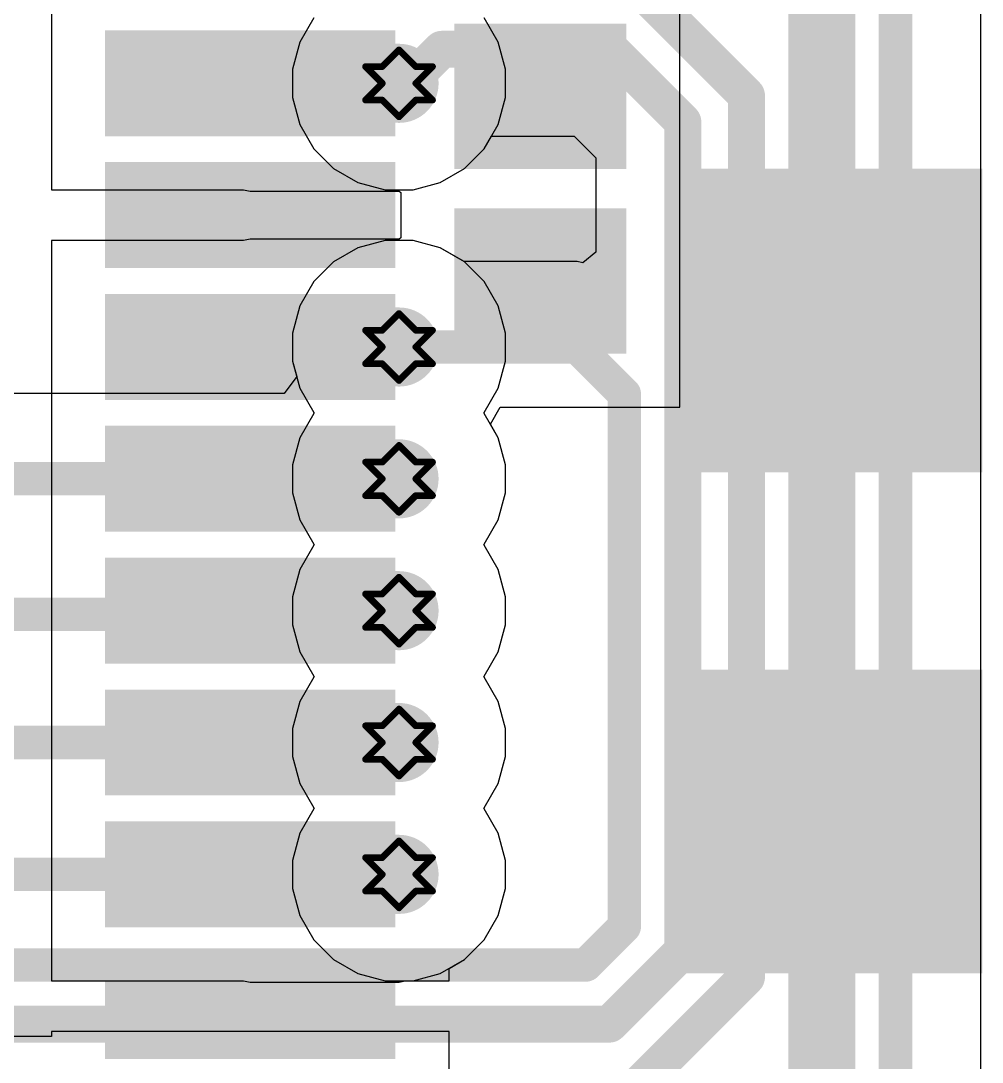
# Model space of a CAD drawing. Header units: inches. Extents: x -3 to 5437, y -3 to 5435.
# Drawn here: x 47.63 to 54.92, y 88.32 to 96.21 of the extents above; entities that cross this region are included whole.
import ezdxf

# ---------------------------------------------------------------- set-up
doc = ezdxf.new("R2010")
doc.units = ezdxf.units.IN
for name, color, linetype in [('Bottom Layer', 5, 'Continuous'), ('Drill Drawing', 1, 'Continuous'), ('GND', 16, 'Continuous'), ('PWR', 76, 'Continuous'), ('Top Layer', 1, 'Continuous'), ('Top Paste', 8, 'Continuous'), ('Top Solder', 216, 'Continuous'), ('Via Holes', 16, 'Continuous')]:
    doc.layers.add(name, color=color, linetype=linetype)

# ---------------------------------------------------------------- blocks, each defined once
blk = doc.blocks.new('A7672E__FASE__68')
at = {"layer": 'Top Layer'}
for points in [[(4.85, -8.65), (2.75, -8.65), (2.75, -6.55), (4.85, -6.55)], [(8.65, -8.65), (6.55, -8.65), (6.55, -6.55), (8.65, -6.55)], [(1.65, -10.35), (1.65, -9.25), (2.55, -9.25), (2.55, -10.35)], [(3.05, -10.35), (3.05, -9.25), (3.95, -9.25), (3.95, -10.35)], [(2.3, -13), (1.7, -13), (1.7, -11), (2.3, -11)], [(3.3, -13), (2.7, -13), (2.7, -11), (3.3, -11)], [(4.3, -13), (3.7, -13), (3.7, -11), (4.3, -11)], [(5.3, -13), (4.7, -13), (4.7, -11), (5.3, -11)], [(6.3, -13), (5.7, -13), (5.7, -11), (6.3, -11)], [(7.3, -13), (6.7, -13), (6.7, -11), (7.3, -11)], [(8.3, -13), (7.7, -13), (7.7, -11), (8.3, -11)], [(9.3, -13), (8.7, -13), (8.7, -11), (9.3, -11)]]:
    blk.add_hatch(color=1, dxfattribs=at).paths.add_polyline_path(points)
at = {"layer": 'Top Paste'}
for points in [[(4.85, -8.65), (2.75, -8.65), (2.75, -6.55), (4.85, -6.55)], [(8.65, -8.65), (6.55, -8.65), (6.55, -6.55), (8.65, -6.55)], [(1.65, -10.35), (1.65, -9.25), (2.55, -9.25), (2.55, -10.35)], [(3.05, -10.35), (3.05, -9.25), (3.95, -9.25), (3.95, -10.35)], [(2.3, -13), (1.7, -13), (1.7, -11), (2.3, -11)], [(3.3, -13), (2.7, -13), (2.7, -11), (3.3, -11)], [(4.3, -13), (3.7, -13), (3.7, -11), (4.3, -11)], [(5.3, -13), (4.7, -13), (4.7, -11), (5.3, -11)], [(6.3, -13), (5.7, -13), (5.7, -11), (6.3, -11)], [(7.3, -13), (6.7, -13), (6.7, -11), (7.3, -11)], [(8.3, -13), (7.7, -13), (7.7, -11), (8.3, -11)], [(9.3, -13), (8.7, -13), (8.7, -11), (9.3, -11)]]:
    blk.add_hatch(color=8, dxfattribs=at).paths.add_polyline_path(points)
at = {"layer": 'Top Solder'}
for points in [[(4.9516, -8.7516), (2.6484, -8.7516), (2.6484, -6.4484), (4.9516, -6.4484)], [(8.7516, -8.7516), (6.4484, -8.7516), (6.4484, -6.4484), (8.7516, -6.4484)], [(1.5484, -10.4516), (1.5484, -9.1484), (2.6516, -9.1484), (2.6516, -10.4516)], [(2.9484, -10.4516), (2.9484, -9.1484), (4.0516, -9.1484), (4.0516, -10.4516)], [(2.4016, -13.1016), (1.5984, -13.1016), (1.5984, -10.8984), (2.4016, -10.8984)], [(3.4016, -13.1016), (2.5984, -13.1016), (2.5984, -10.8984), (3.4016, -10.8984)], [(4.4016, -13.1016), (3.5984, -13.1016), (3.5984, -10.8984), (4.4016, -10.8984)], [(5.4016, -13.1016), (4.5984, -13.1016), (4.5984, -10.8984), (5.4016, -10.8984)], [(6.4016, -13.1016), (5.5984, -13.1016), (5.5984, -10.8984), (6.4016, -10.8984)], [(7.4016, -13.1016), (6.5984, -13.1016), (6.5984, -10.8984), (7.4016, -10.8984)], [(8.4016, -13.1016), (7.5984, -13.1016), (7.5984, -10.8984), (8.4016, -10.8984)], [(9.4016, -13.1016), (8.5984, -13.1016), (8.5984, -10.8984), (9.4016, -10.8984)]]:
    blk.add_hatch(color=216, dxfattribs=at).paths.add_polyline_path(points)

msp = doc.modelspace()

# ---------------------------------------------------------------- hatches: boundary and pattern name
at = {"layer": 'Bottom Layer'}
h = msp.add_hatch(color=5, dxfattribs=at)
edge = h.paths.add_edge_path()
edge.add_arc((50.5018, 95.7395), 0.3, 0, 360)
h = msp.add_hatch(color=5, dxfattribs=at)
edge = h.paths.add_edge_path()
edge.add_arc((50.5018, 93.7395), 0.3, 0, 360)
h = msp.add_hatch(color=5, dxfattribs=at)
edge = h.paths.add_edge_path()
edge.add_arc((50.5018, 92.7395), 0.3, 0, 360)
h = msp.add_hatch(color=5, dxfattribs=at)
edge = h.paths.add_edge_path()
edge.add_arc((50.5018, 91.7395), 0.3, 0, 360)
h = msp.add_hatch(color=5, dxfattribs=at)
edge = h.paths.add_edge_path()
edge.add_arc((50.5018, 90.7395), 0.3, 0, 360)
h = msp.add_hatch(color=5, dxfattribs=at)
edge = h.paths.add_edge_path()
edge.add_arc((50.5018, 89.7395), 0.3, 0, 360)
at = {"layer": 'GND'}
h = msp.add_hatch(color=16, dxfattribs=at)
edge = h.paths.add_edge_path()
edge.add_arc((50.5018, 95.7395), 0.3, 0, 360)
h = msp.add_hatch(color=16, dxfattribs=at)
edge = h.paths.add_edge_path()
edge.add_arc((50.5018, 93.7395), 0.3, 0, 360)
h = msp.add_hatch(color=16, dxfattribs=at)
edge = h.paths.add_edge_path()
edge.add_arc((50.5018, 92.7395), 0.3, 0, 360)
h = msp.add_hatch(color=16, dxfattribs=at)
edge = h.paths.add_edge_path()
edge.add_arc((50.5018, 91.7395), 0.3, 0, 360)
h = msp.add_hatch(color=16, dxfattribs=at)
edge = h.paths.add_edge_path()
edge.add_arc((50.5018, 90.7395), 0.3, 0, 360)
h = msp.add_hatch(color=16, dxfattribs=at)
edge = h.paths.add_edge_path()
edge.add_arc((50.5018, 89.7395), 0.3, 0, 360)
at = {"layer": 'PWR'}
h = msp.add_hatch(color=76, dxfattribs=at)
edge = h.paths.add_edge_path()
edge.add_arc((50.5018, 95.7395), 0.3, 0, 360)
h = msp.add_hatch(color=76, dxfattribs=at)
edge = h.paths.add_edge_path()
edge.add_arc((50.5018, 93.7395), 0.3, 0, 360)
h = msp.add_hatch(color=76, dxfattribs=at)
edge = h.paths.add_edge_path()
edge.add_arc((50.5018, 92.7395), 0.3, 0, 360)
h = msp.add_hatch(color=76, dxfattribs=at)
edge = h.paths.add_edge_path()
edge.add_arc((50.5018, 91.7395), 0.3, 0, 360)
h = msp.add_hatch(color=76, dxfattribs=at)
edge = h.paths.add_edge_path()
edge.add_arc((50.5018, 90.7395), 0.3, 0, 360)
h = msp.add_hatch(color=76, dxfattribs=at)
edge = h.paths.add_edge_path()
edge.add_arc((50.5018, 89.7395), 0.3, 0, 360)
at = {"layer": 'Top Layer'}
for points in [[(50.5018, 95.4401), (50.5018, 96.0401), (49.373, 96.0401), (49.373, 95.4401)], [(50.5018, 93.4401), (50.5018, 94.0401), (49.373, 94.0401), (49.373, 93.4401)], [(50.5018, 92.4401), (50.5018, 93.0401), (49.373, 93.0401), (49.373, 92.4401)], [(50.5018, 91.4401), (50.5018, 92.0401), (49.373, 92.0401), (49.373, 91.4401)], [(50.5018, 90.4401), (50.5018, 91.0401), (49.373, 91.0401), (49.373, 90.4401)], [(50.5018, 89.4401), (50.5018, 90.0401), (49.373, 90.0401), (49.373, 89.4401)]]:
    msp.add_hatch(color=1, dxfattribs=at).paths.add_polyline_path(points)
h = msp.add_hatch(color=1, dxfattribs=at)
edge = h.paths.add_edge_path()
edge.add_arc((50.5018, 95.7395), 0.3, 0, 360)
h = msp.add_hatch(color=1, dxfattribs=at)
edge = h.paths.add_edge_path()
edge.add_arc((50.5018, 93.7395), 0.3, 0, 360)
h = msp.add_hatch(color=1, dxfattribs=at)
edge = h.paths.add_edge_path()
edge.add_arc((50.5018, 92.7395), 0.3, 0, 360)
h = msp.add_hatch(color=1, dxfattribs=at)
edge = h.paths.add_edge_path()
edge.add_arc((50.5018, 91.7395), 0.3, 0, 360)
h = msp.add_hatch(color=1, dxfattribs=at)
edge = h.paths.add_edge_path()
edge.add_arc((50.5018, 90.7395), 0.3, 0, 360)
h = msp.add_hatch(color=1, dxfattribs=at)
edge = h.paths.add_edge_path()
edge.add_arc((50.5018, 89.7395), 0.3, 0, 360)
at = {"layer": 'Via Holes'}
h = msp.add_hatch(color=7, dxfattribs=at)
edge = h.paths.add_edge_path()
edge.add_arc((50.5018, 95.7395), 0.15, 0, 360)
h = msp.add_hatch(color=7, dxfattribs=at)
edge = h.paths.add_edge_path()
edge.add_arc((50.5018, 93.7395), 0.15, 0, 360)
h = msp.add_hatch(color=7, dxfattribs=at)
edge = h.paths.add_edge_path()
edge.add_arc((50.5018, 92.7395), 0.15, 0, 360)
h = msp.add_hatch(color=7, dxfattribs=at)
edge = h.paths.add_edge_path()
edge.add_arc((50.5018, 91.7395), 0.15, 0, 360)
h = msp.add_hatch(color=7, dxfattribs=at)
edge = h.paths.add_edge_path()
edge.add_arc((50.5018, 90.7395), 0.15, 0, 360)
h = msp.add_hatch(color=7, dxfattribs=at)
edge = h.paths.add_edge_path()
edge.add_arc((50.5018, 89.7395), 0.15, 0, 360)

# ---------------------------------------------------------------- linework, layer by layer
at = {"layer": 'Bottom Layer'}
for p, q in [((54.9152, 87.2079), (54.9152, 100.0373)), ((49.8553, 96.2356), (49.7489, 96.0513)), ((49.7489, 96.0513), (49.6938, 95.8458)), ((49.6938, 95.8458), (49.6938, 95.6331)), ((49.6938, 95.6331), (49.7489, 95.4276)), ((49.7489, 95.4276), (49.8553, 95.2434)), ((51.1484, 95.2434), (51.2029, 95.3378)), ((51.2029, 95.3378), (51.8302, 95.3378)), ((51.8302, 95.3378), (51.9944, 95.1735)), ((49.8553, 95.2434), (50.0057, 95.0929)), ((50.998, 95.0929), (51.1484, 95.2434)), ((51.9944, 95.1735), (51.9944, 94.459)), ((50.0057, 95.0929), (50.19, 94.9865)), ((50.8137, 94.9865), (50.998, 95.0929)), ((50.19, 94.9865), (50.3955, 94.9315)), ((50.6082, 94.9315), (50.8137, 94.9865)), ((50.3955, 94.9315), (50.6082, 94.9315)), ((50.3955, 94.5475), (50.19, 94.4924)), ((50.6082, 94.5475), (50.3955, 94.5475)), ((50.8137, 94.4924), (50.6082, 94.5475)), ((50.19, 94.4924), (50.0057, 94.386)), ((50.9964, 94.3869), (50.8137, 94.4924)), ((51.9944, 94.459), (51.8963, 94.3784)), ((50.0057, 94.386), (49.8553, 94.2356)), ((51.8536, 94.3869), (50.9964, 94.3869)), ((51.8963, 94.3784), (51.8536, 94.3869)), ((49.8553, 94.2356), (49.7489, 94.0513)), ((49.7489, 94.0513), (49.6938, 93.8458)), ((49.6938, 93.8458), (49.6938, 93.6331)), ((49.6938, 93.6331), (49.7255, 93.515)), ((49.7255, 93.515), (49.6314, 93.388)), ((49.6314, 93.388), (42.5093, 93.388))]:
    msp.add_line(p, q, dxfattribs=at)
for points in [[(54.2677, 87.2079, 0.254, 0.254, 0), (54.2677, 100.0373, 0.254, 0.254, 0)], [(53.7089, 88.0376, 0.508, 0.508, 0), (53.7089, 99.2463, 0.508, 0.508, 0)], [(52.3036, 96.4808, 0.2794, 0.2794, 0), (53.1374, 95.647, 0.2794, 0.2794, 0)], [(50.5671, 95.7395, 0.2794, 0.2794, 0), (50.8258, 95.9982, 0.2794, 0.2794, 0)], [(50.8258, 95.9982, 0.2794, 0.2794, 0), (52.1037, 95.9982, 0.2794, 0.2794, 0)], [(52.1037, 95.9982, 0.2794, 0.2794, 0), (52.6548, 95.4471, 0.2794, 0.2794, 0)], [(50.5018, 95.7395, 0.2794, 0.2794, 0), (50.5671, 95.7395, 0.2794, 0.2794, 0)], [(53.1374, 88.9601, 0.2794, 0.2794, 0), (53.1374, 95.647, 0.2794, 0.2794, 0)], [(52.6548, 89.16, 0.2794, 0.2794, 0), (52.6548, 95.4471, 0.2794, 0.2794, 0)], [(50.5018, 93.7395, 0.254, 0.254, 0), (51.8536, 93.7395, 0.254, 0.254, 0)], [(51.8536, 93.7395, 0.254, 0.254, 0), (52.2103, 93.3827, 0.254, 0.254, 0)], [(52.2103, 89.3441, 0.254, 0.254, 0), (52.2103, 93.3827, 0.254, 0.254, 0)], [(42.2411, 92.7406, 0.254, 0.254, 0), (50.5018, 92.7406, 0.254, 0.254, 0)], [(50.4746, 91.7123, 0.254, 0.254, 0), (50.5018, 91.7395, 0.254, 0.254, 0)], [(46.7797, 91.7123, 0.254, 0.254, 0), (50.4746, 91.7123, 0.254, 0.254, 0)], [(45.2017, 90.7395, 0.254, 0.254, 0), (50.5007, 90.7395, 0.254, 0.254, 0)], [(46.4802, 89.7395, 0.254, 0.254, 0), (50.5007, 89.7395, 0.254, 0.254, 0)], [(51.9186, 89.0524, 0.254, 0.254, 0), (52.2103, 89.3441, 0.254, 0.254, 0)], [(52.0983, 88.6034, 0.2794, 0.2794, 0), (52.6548, 89.16, 0.2794, 0.2794, 0)], [(42.3866, 89.0524, 0.254, 0.254, 0), (51.9186, 89.0524, 0.254, 0.254, 0)], [(52.2982, 88.1208, 0.2794, 0.2794, 0), (53.1374, 88.9601, 0.2794, 0.2794, 0)], [(42.0927, 88.6034, 0.2794, 0.2794, 0), (52.0983, 88.6034, 0.2794, 0.2794, 0)]]:
    msp.add_lwpolyline(points, format="xyseb", dxfattribs=at)
for points in [[(50.756, 95.9982, 0.1397, 0.1397, 1), (50.8957, 95.9982, 0.1397, 0.1397, 1)], [(50.756, 95.9982, 0.1397, 0.1397, 1), (50.8957, 95.9982, 0.1397, 0.1397, 1)], [(52.0339, 95.9982, 0.1397, 0.1397, 1), (52.1736, 95.9982, 0.1397, 0.1397, 1)], [(52.0339, 95.9982, 0.1397, 0.1397, 1), (52.1736, 95.9982, 0.1397, 0.1397, 1)], [(50.432, 95.7395, 0.1397, 0.1397, 1), (50.5717, 95.7395, 0.1397, 0.1397, 1)], [(50.4973, 95.7395, 0.1397, 0.1397, 1), (50.637, 95.7395, 0.1397, 0.1397, 1)], [(50.4973, 95.7395, 0.1397, 0.1397, 1), (50.637, 95.7395, 0.1397, 0.1397, 1)], [(53.0676, 95.647, 0.1397, 0.1397, 1), (53.2073, 95.647, 0.1397, 0.1397, 1)], [(53.0676, 95.647, 0.1397, 0.1397, 1), (53.2073, 95.647, 0.1397, 0.1397, 1)], [(52.585, 95.4471, 0.1397, 0.1397, 1), (52.7247, 95.4471, 0.1397, 0.1397, 1)], [(52.585, 95.4471, 0.1397, 0.1397, 1), (52.7247, 95.4471, 0.1397, 0.1397, 1)], [(50.4383, 93.7395, 0.127, 0.127, 1), (50.5653, 93.7395, 0.127, 0.127, 1)], [(51.7901, 93.7395, 0.127, 0.127, 1), (51.9171, 93.7395, 0.127, 0.127, 1)], [(51.7901, 93.7395, 0.127, 0.127, 1), (51.9171, 93.7395, 0.127, 0.127, 1)], [(52.1468, 93.3827, 0.127, 0.127, 1), (52.2738, 93.3827, 0.127, 0.127, 1)], [(52.1468, 93.3827, 0.127, 0.127, 1), (52.2738, 93.3827, 0.127, 0.127, 1)], [(50.4383, 92.7406, 0.127, 0.127, 1), (50.5653, 92.7406, 0.127, 0.127, 1)], [(50.4383, 91.7395, 0.127, 0.127, 1), (50.5653, 91.7395, 0.127, 0.127, 1)], [(50.4111, 91.7123, 0.127, 0.127, 1), (50.5381, 91.7123, 0.127, 0.127, 1)], [(50.4111, 91.7123, 0.127, 0.127, 1), (50.5381, 91.7123, 0.127, 0.127, 1)], [(50.4372, 90.7395, 0.127, 0.127, 1), (50.5642, 90.7395, 0.127, 0.127, 1)], [(50.4372, 89.7395, 0.127, 0.127, 1), (50.5642, 89.7395, 0.127, 0.127, 1)], [(52.1468, 89.3441, 0.127, 0.127, 1), (52.2738, 89.3441, 0.127, 0.127, 1)], [(52.1468, 89.3441, 0.127, 0.127, 1), (52.2738, 89.3441, 0.127, 0.127, 1)], [(52.585, 89.16, 0.1397, 0.1397, 1), (52.7247, 89.16, 0.1397, 0.1397, 1)], [(52.585, 89.16, 0.1397, 0.1397, 1), (52.7247, 89.16, 0.1397, 0.1397, 1)], [(51.8551, 89.0524, 0.127, 0.127, 1), (51.9821, 89.0524, 0.127, 0.127, 1)], [(51.8551, 89.0524, 0.127, 0.127, 1), (51.9821, 89.0524, 0.127, 0.127, 1)], [(53.0676, 88.9601, 0.1397, 0.1397, 1), (53.2073, 88.9601, 0.1397, 0.1397, 1)], [(53.0676, 88.9601, 0.1397, 0.1397, 1), (53.2073, 88.9601, 0.1397, 0.1397, 1)], [(52.0284, 88.6034, 0.1397, 0.1397, 1), (52.1681, 88.6034, 0.1397, 0.1397, 1)], [(52.0284, 88.6034, 0.1397, 0.1397, 1), (52.1681, 88.6034, 0.1397, 0.1397, 1)]]:
    msp.add_lwpolyline(points, format="xyseb", close=True, dxfattribs=at)
at = {"layer": 'Drill Drawing'}
for points in [[(50.3748, 95.8665, 0.0508, 0.0508, 0), (50.5018, 95.9935, 0.0508, 0.0508, 0)], [(50.5018, 95.9935, 0.0508, 0.0508, 0), (50.6288, 95.8665, 0.0508, 0.0508, 0)], [(50.2478, 95.8665, 0.0508, 0.0508, 0), (50.3748, 95.7395, 0.0508, 0.0508, 0)], [(50.2478, 95.8665, 0.0508, 0.0508, 0), (50.3748, 95.8665, 0.0508, 0.0508, 0)], [(50.6288, 95.8665, 0.0508, 0.0508, 0), (50.7558, 95.8665, 0.0508, 0.0508, 0)], [(50.6288, 95.7395, 0.0508, 0.0508, 0), (50.7558, 95.8665, 0.0508, 0.0508, 0)], [(50.2478, 95.6125, 0.0508, 0.0508, 0), (50.3748, 95.7395, 0.0508, 0.0508, 0)], [(50.6288, 95.7395, 0.0508, 0.0508, 0), (50.7558, 95.6125, 0.0508, 0.0508, 0)], [(50.2478, 95.6125, 0.0508, 0.0508, 0), (50.3748, 95.6125, 0.0508, 0.0508, 0)], [(50.3748, 95.6125, 0.0508, 0.0508, 0), (50.5018, 95.4855, 0.0508, 0.0508, 0)], [(50.5018, 95.4855, 0.0508, 0.0508, 0), (50.6288, 95.6125, 0.0508, 0.0508, 0)], [(50.6288, 95.6125, 0.0508, 0.0508, 0), (50.7558, 95.6125, 0.0508, 0.0508, 0)], [(50.3748, 93.8665, 0.0508, 0.0508, 0), (50.5018, 93.9935, 0.0508, 0.0508, 0)], [(50.5018, 93.9935, 0.0508, 0.0508, 0), (50.6288, 93.8665, 0.0508, 0.0508, 0)], [(50.2478, 93.8665, 0.0508, 0.0508, 0), (50.3748, 93.7395, 0.0508, 0.0508, 0)], [(50.2478, 93.8665, 0.0508, 0.0508, 0), (50.3748, 93.8665, 0.0508, 0.0508, 0)], [(50.6288, 93.8665, 0.0508, 0.0508, 0), (50.7558, 93.8665, 0.0508, 0.0508, 0)], [(50.6288, 93.7395, 0.0508, 0.0508, 0), (50.7558, 93.8665, 0.0508, 0.0508, 0)], [(50.2478, 93.6125, 0.0508, 0.0508, 0), (50.3748, 93.7395, 0.0508, 0.0508, 0)], [(50.6288, 93.7395, 0.0508, 0.0508, 0), (50.7558, 93.6125, 0.0508, 0.0508, 0)], [(50.2478, 93.6125, 0.0508, 0.0508, 0), (50.3748, 93.6125, 0.0508, 0.0508, 0)], [(50.3748, 93.6125, 0.0508, 0.0508, 0), (50.5018, 93.4855, 0.0508, 0.0508, 0)], [(50.5018, 93.4855, 0.0508, 0.0508, 0), (50.6288, 93.6125, 0.0508, 0.0508, 0)], [(50.6288, 93.6125, 0.0508, 0.0508, 0), (50.7558, 93.6125, 0.0508, 0.0508, 0)], [(50.3748, 92.8665, 0.0508, 0.0508, 0), (50.5018, 92.9935, 0.0508, 0.0508, 0)], [(50.5018, 92.9935, 0.0508, 0.0508, 0), (50.6288, 92.8665, 0.0508, 0.0508, 0)], [(50.2478, 92.8665, 0.0508, 0.0508, 0), (50.3748, 92.7395, 0.0508, 0.0508, 0)], [(50.2478, 92.8665, 0.0508, 0.0508, 0), (50.3748, 92.8665, 0.0508, 0.0508, 0)], [(50.6288, 92.8665, 0.0508, 0.0508, 0), (50.7558, 92.8665, 0.0508, 0.0508, 0)], [(50.6288, 92.7395, 0.0508, 0.0508, 0), (50.7558, 92.8665, 0.0508, 0.0508, 0)], [(50.2478, 92.6125, 0.0508, 0.0508, 0), (50.3748, 92.7395, 0.0508, 0.0508, 0)], [(50.6288, 92.7395, 0.0508, 0.0508, 0), (50.7558, 92.6125, 0.0508, 0.0508, 0)], [(50.2478, 92.6125, 0.0508, 0.0508, 0), (50.3748, 92.6125, 0.0508, 0.0508, 0)], [(50.3748, 92.6125, 0.0508, 0.0508, 0), (50.5018, 92.4855, 0.0508, 0.0508, 0)], [(50.5018, 92.4855, 0.0508, 0.0508, 0), (50.6288, 92.6125, 0.0508, 0.0508, 0)], [(50.6288, 92.6125, 0.0508, 0.0508, 0), (50.7558, 92.6125, 0.0508, 0.0508, 0)], [(50.3748, 91.8665, 0.0508, 0.0508, 0), (50.5018, 91.9935, 0.0508, 0.0508, 0)], [(50.5018, 91.9935, 0.0508, 0.0508, 0), (50.6288, 91.8665, 0.0508, 0.0508, 0)], [(50.2478, 91.8665, 0.0508, 0.0508, 0), (50.3748, 91.7395, 0.0508, 0.0508, 0)], [(50.2478, 91.8665, 0.0508, 0.0508, 0), (50.3748, 91.8665, 0.0508, 0.0508, 0)], [(50.6288, 91.8665, 0.0508, 0.0508, 0), (50.7558, 91.8665, 0.0508, 0.0508, 0)], [(50.6288, 91.7395, 0.0508, 0.0508, 0), (50.7558, 91.8665, 0.0508, 0.0508, 0)], [(50.2478, 91.6125, 0.0508, 0.0508, 0), (50.3748, 91.7395, 0.0508, 0.0508, 0)], [(50.6288, 91.7395, 0.0508, 0.0508, 0), (50.7558, 91.6125, 0.0508, 0.0508, 0)], [(50.2478, 91.6125, 0.0508, 0.0508, 0), (50.3748, 91.6125, 0.0508, 0.0508, 0)], [(50.3748, 91.6125, 0.0508, 0.0508, 0), (50.5018, 91.4855, 0.0508, 0.0508, 0)], [(50.5018, 91.4855, 0.0508, 0.0508, 0), (50.6288, 91.6125, 0.0508, 0.0508, 0)], [(50.6288, 91.6125, 0.0508, 0.0508, 0), (50.7558, 91.6125, 0.0508, 0.0508, 0)], [(50.3748, 90.8665, 0.0508, 0.0508, 0), (50.5018, 90.9935, 0.0508, 0.0508, 0)], [(50.5018, 90.9935, 0.0508, 0.0508, 0), (50.6288, 90.8665, 0.0508, 0.0508, 0)], [(50.2478, 90.8665, 0.0508, 0.0508, 0), (50.3748, 90.7395, 0.0508, 0.0508, 0)], [(50.2478, 90.8665, 0.0508, 0.0508, 0), (50.3748, 90.8665, 0.0508, 0.0508, 0)], [(50.6288, 90.8665, 0.0508, 0.0508, 0), (50.7558, 90.8665, 0.0508, 0.0508, 0)], [(50.6288, 90.7395, 0.0508, 0.0508, 0), (50.7558, 90.8665, 0.0508, 0.0508, 0)], [(50.2478, 90.6125, 0.0508, 0.0508, 0), (50.3748, 90.7395, 0.0508, 0.0508, 0)], [(50.6288, 90.7395, 0.0508, 0.0508, 0), (50.7558, 90.6125, 0.0508, 0.0508, 0)], [(50.2478, 90.6125, 0.0508, 0.0508, 0), (50.3748, 90.6125, 0.0508, 0.0508, 0)], [(50.3748, 90.6125, 0.0508, 0.0508, 0), (50.5018, 90.4855, 0.0508, 0.0508, 0)], [(50.5018, 90.4855, 0.0508, 0.0508, 0), (50.6288, 90.6125, 0.0508, 0.0508, 0)], [(50.6288, 90.6125, 0.0508, 0.0508, 0), (50.7558, 90.6125, 0.0508, 0.0508, 0)], [(50.3748, 89.8665, 0.0508, 0.0508, 0), (50.5018, 89.9935, 0.0508, 0.0508, 0)], [(50.5018, 89.9935, 0.0508, 0.0508, 0), (50.6288, 89.8665, 0.0508, 0.0508, 0)], [(50.2478, 89.8665, 0.0508, 0.0508, 0), (50.3748, 89.7395, 0.0508, 0.0508, 0)], [(50.2478, 89.8665, 0.0508, 0.0508, 0), (50.3748, 89.8665, 0.0508, 0.0508, 0)], [(50.6288, 89.8665, 0.0508, 0.0508, 0), (50.7558, 89.8665, 0.0508, 0.0508, 0)], [(50.6288, 89.7395, 0.0508, 0.0508, 0), (50.7558, 89.8665, 0.0508, 0.0508, 0)], [(50.2478, 89.6125, 0.0508, 0.0508, 0), (50.3748, 89.7395, 0.0508, 0.0508, 0)], [(50.6288, 89.7395, 0.0508, 0.0508, 0), (50.7558, 89.6125, 0.0508, 0.0508, 0)], [(50.2478, 89.6125, 0.0508, 0.0508, 0), (50.3748, 89.6125, 0.0508, 0.0508, 0)], [(50.3748, 89.6125, 0.0508, 0.0508, 0), (50.5018, 89.4855, 0.0508, 0.0508, 0)], [(50.5018, 89.4855, 0.0508, 0.0508, 0), (50.6288, 89.6125, 0.0508, 0.0508, 0)], [(50.6288, 89.6125, 0.0508, 0.0508, 0), (50.7558, 89.6125, 0.0508, 0.0508, 0)]]:
    msp.add_lwpolyline(points, format="xyseb", dxfattribs=at)
for points in [[(50.4891, 95.9935, 0.0254, 0.0254, 1), (50.5145, 95.9935, 0.0254, 0.0254, 1)], [(50.4891, 95.9935, 0.0254, 0.0254, 1), (50.5145, 95.9935, 0.0254, 0.0254, 1)], [(50.2351, 95.8665, 0.0254, 0.0254, 1), (50.2605, 95.8665, 0.0254, 0.0254, 1)], [(50.2351, 95.8665, 0.0254, 0.0254, 1), (50.2605, 95.8665, 0.0254, 0.0254, 1)], [(50.3621, 95.8665, 0.0254, 0.0254, 1), (50.3875, 95.8665, 0.0254, 0.0254, 1)], [(50.3621, 95.8665, 0.0254, 0.0254, 1), (50.3875, 95.8665, 0.0254, 0.0254, 1)], [(50.6161, 95.8665, 0.0254, 0.0254, 1), (50.6415, 95.8665, 0.0254, 0.0254, 1)], [(50.6161, 95.8665, 0.0254, 0.0254, 1), (50.6415, 95.8665, 0.0254, 0.0254, 1)], [(50.7431, 95.8665, 0.0254, 0.0254, 1), (50.7685, 95.8665, 0.0254, 0.0254, 1)], [(50.7431, 95.8665, 0.0254, 0.0254, 1), (50.7685, 95.8665, 0.0254, 0.0254, 1)], [(50.3621, 95.7395, 0.0254, 0.0254, 1), (50.3875, 95.7395, 0.0254, 0.0254, 1)], [(50.3621, 95.7395, 0.0254, 0.0254, 1), (50.3875, 95.7395, 0.0254, 0.0254, 1)], [(50.6161, 95.7395, 0.0254, 0.0254, 1), (50.6415, 95.7395, 0.0254, 0.0254, 1)], [(50.6161, 95.7395, 0.0254, 0.0254, 1), (50.6415, 95.7395, 0.0254, 0.0254, 1)], [(50.2351, 95.6125, 0.0254, 0.0254, 1), (50.2605, 95.6125, 0.0254, 0.0254, 1)], [(50.2351, 95.6125, 0.0254, 0.0254, 1), (50.2605, 95.6125, 0.0254, 0.0254, 1)], [(50.3621, 95.6125, 0.0254, 0.0254, 1), (50.3875, 95.6125, 0.0254, 0.0254, 1)], [(50.3621, 95.6125, 0.0254, 0.0254, 1), (50.3875, 95.6125, 0.0254, 0.0254, 1)], [(50.6161, 95.6125, 0.0254, 0.0254, 1), (50.6415, 95.6125, 0.0254, 0.0254, 1)], [(50.6161, 95.6125, 0.0254, 0.0254, 1), (50.6415, 95.6125, 0.0254, 0.0254, 1)], [(50.7431, 95.6125, 0.0254, 0.0254, 1), (50.7685, 95.6125, 0.0254, 0.0254, 1)], [(50.7431, 95.6125, 0.0254, 0.0254, 1), (50.7685, 95.6125, 0.0254, 0.0254, 1)], [(50.4891, 95.4855, 0.0254, 0.0254, 1), (50.5145, 95.4855, 0.0254, 0.0254, 1)], [(50.4891, 95.4855, 0.0254, 0.0254, 1), (50.5145, 95.4855, 0.0254, 0.0254, 1)], [(50.4891, 93.9935, 0.0254, 0.0254, 1), (50.5145, 93.9935, 0.0254, 0.0254, 1)], [(50.4891, 93.9935, 0.0254, 0.0254, 1), (50.5145, 93.9935, 0.0254, 0.0254, 1)], [(50.2351, 93.8665, 0.0254, 0.0254, 1), (50.2605, 93.8665, 0.0254, 0.0254, 1)], [(50.2351, 93.8665, 0.0254, 0.0254, 1), (50.2605, 93.8665, 0.0254, 0.0254, 1)], [(50.3621, 93.8665, 0.0254, 0.0254, 1), (50.3875, 93.8665, 0.0254, 0.0254, 1)], [(50.3621, 93.8665, 0.0254, 0.0254, 1), (50.3875, 93.8665, 0.0254, 0.0254, 1)], [(50.6161, 93.8665, 0.0254, 0.0254, 1), (50.6415, 93.8665, 0.0254, 0.0254, 1)], [(50.6161, 93.8665, 0.0254, 0.0254, 1), (50.6415, 93.8665, 0.0254, 0.0254, 1)], [(50.7431, 93.8665, 0.0254, 0.0254, 1), (50.7685, 93.8665, 0.0254, 0.0254, 1)], [(50.7431, 93.8665, 0.0254, 0.0254, 1), (50.7685, 93.8665, 0.0254, 0.0254, 1)], [(50.3621, 93.7395, 0.0254, 0.0254, 1), (50.3875, 93.7395, 0.0254, 0.0254, 1)], [(50.3621, 93.7395, 0.0254, 0.0254, 1), (50.3875, 93.7395, 0.0254, 0.0254, 1)], [(50.6161, 93.7395, 0.0254, 0.0254, 1), (50.6415, 93.7395, 0.0254, 0.0254, 1)], [(50.6161, 93.7395, 0.0254, 0.0254, 1), (50.6415, 93.7395, 0.0254, 0.0254, 1)], [(50.2351, 93.6125, 0.0254, 0.0254, 1), (50.2605, 93.6125, 0.0254, 0.0254, 1)], [(50.2351, 93.6125, 0.0254, 0.0254, 1), (50.2605, 93.6125, 0.0254, 0.0254, 1)], [(50.3621, 93.6125, 0.0254, 0.0254, 1), (50.3875, 93.6125, 0.0254, 0.0254, 1)], [(50.3621, 93.6125, 0.0254, 0.0254, 1), (50.3875, 93.6125, 0.0254, 0.0254, 1)], [(50.6161, 93.6125, 0.0254, 0.0254, 1), (50.6415, 93.6125, 0.0254, 0.0254, 1)], [(50.6161, 93.6125, 0.0254, 0.0254, 1), (50.6415, 93.6125, 0.0254, 0.0254, 1)], [(50.7431, 93.6125, 0.0254, 0.0254, 1), (50.7685, 93.6125, 0.0254, 0.0254, 1)], [(50.7431, 93.6125, 0.0254, 0.0254, 1), (50.7685, 93.6125, 0.0254, 0.0254, 1)], [(50.4891, 93.4855, 0.0254, 0.0254, 1), (50.5145, 93.4855, 0.0254, 0.0254, 1)], [(50.4891, 93.4855, 0.0254, 0.0254, 1), (50.5145, 93.4855, 0.0254, 0.0254, 1)], [(50.4891, 92.9935, 0.0254, 0.0254, 1), (50.5145, 92.9935, 0.0254, 0.0254, 1)], [(50.4891, 92.9935, 0.0254, 0.0254, 1), (50.5145, 92.9935, 0.0254, 0.0254, 1)], [(50.2351, 92.8665, 0.0254, 0.0254, 1), (50.2605, 92.8665, 0.0254, 0.0254, 1)], [(50.2351, 92.8665, 0.0254, 0.0254, 1), (50.2605, 92.8665, 0.0254, 0.0254, 1)], [(50.3621, 92.8665, 0.0254, 0.0254, 1), (50.3875, 92.8665, 0.0254, 0.0254, 1)], [(50.3621, 92.8665, 0.0254, 0.0254, 1), (50.3875, 92.8665, 0.0254, 0.0254, 1)], [(50.6161, 92.8665, 0.0254, 0.0254, 1), (50.6415, 92.8665, 0.0254, 0.0254, 1)], [(50.6161, 92.8665, 0.0254, 0.0254, 1), (50.6415, 92.8665, 0.0254, 0.0254, 1)], [(50.7431, 92.8665, 0.0254, 0.0254, 1), (50.7685, 92.8665, 0.0254, 0.0254, 1)], [(50.7431, 92.8665, 0.0254, 0.0254, 1), (50.7685, 92.8665, 0.0254, 0.0254, 1)], [(50.3621, 92.7395, 0.0254, 0.0254, 1), (50.3875, 92.7395, 0.0254, 0.0254, 1)], [(50.3621, 92.7395, 0.0254, 0.0254, 1), (50.3875, 92.7395, 0.0254, 0.0254, 1)], [(50.6161, 92.7395, 0.0254, 0.0254, 1), (50.6415, 92.7395, 0.0254, 0.0254, 1)], [(50.6161, 92.7395, 0.0254, 0.0254, 1), (50.6415, 92.7395, 0.0254, 0.0254, 1)], [(50.2351, 92.6125, 0.0254, 0.0254, 1), (50.2605, 92.6125, 0.0254, 0.0254, 1)], [(50.2351, 92.6125, 0.0254, 0.0254, 1), (50.2605, 92.6125, 0.0254, 0.0254, 1)], [(50.3621, 92.6125, 0.0254, 0.0254, 1), (50.3875, 92.6125, 0.0254, 0.0254, 1)], [(50.3621, 92.6125, 0.0254, 0.0254, 1), (50.3875, 92.6125, 0.0254, 0.0254, 1)], [(50.6161, 92.6125, 0.0254, 0.0254, 1), (50.6415, 92.6125, 0.0254, 0.0254, 1)], [(50.6161, 92.6125, 0.0254, 0.0254, 1), (50.6415, 92.6125, 0.0254, 0.0254, 1)], [(50.7431, 92.6125, 0.0254, 0.0254, 1), (50.7685, 92.6125, 0.0254, 0.0254, 1)], [(50.7431, 92.6125, 0.0254, 0.0254, 1), (50.7685, 92.6125, 0.0254, 0.0254, 1)], [(50.4891, 92.4855, 0.0254, 0.0254, 1), (50.5145, 92.4855, 0.0254, 0.0254, 1)], [(50.4891, 92.4855, 0.0254, 0.0254, 1), (50.5145, 92.4855, 0.0254, 0.0254, 1)], [(50.4891, 91.9935, 0.0254, 0.0254, 1), (50.5145, 91.9935, 0.0254, 0.0254, 1)], [(50.4891, 91.9935, 0.0254, 0.0254, 1), (50.5145, 91.9935, 0.0254, 0.0254, 1)], [(50.2351, 91.8665, 0.0254, 0.0254, 1), (50.2605, 91.8665, 0.0254, 0.0254, 1)], [(50.2351, 91.8665, 0.0254, 0.0254, 1), (50.2605, 91.8665, 0.0254, 0.0254, 1)], [(50.3621, 91.8665, 0.0254, 0.0254, 1), (50.3875, 91.8665, 0.0254, 0.0254, 1)], [(50.3621, 91.8665, 0.0254, 0.0254, 1), (50.3875, 91.8665, 0.0254, 0.0254, 1)], [(50.6161, 91.8665, 0.0254, 0.0254, 1), (50.6415, 91.8665, 0.0254, 0.0254, 1)], [(50.6161, 91.8665, 0.0254, 0.0254, 1), (50.6415, 91.8665, 0.0254, 0.0254, 1)], [(50.7431, 91.8665, 0.0254, 0.0254, 1), (50.7685, 91.8665, 0.0254, 0.0254, 1)], [(50.7431, 91.8665, 0.0254, 0.0254, 1), (50.7685, 91.8665, 0.0254, 0.0254, 1)], [(50.3621, 91.7395, 0.0254, 0.0254, 1), (50.3875, 91.7395, 0.0254, 0.0254, 1)], [(50.3621, 91.7395, 0.0254, 0.0254, 1), (50.3875, 91.7395, 0.0254, 0.0254, 1)], [(50.6161, 91.7395, 0.0254, 0.0254, 1), (50.6415, 91.7395, 0.0254, 0.0254, 1)], [(50.6161, 91.7395, 0.0254, 0.0254, 1), (50.6415, 91.7395, 0.0254, 0.0254, 1)], [(50.2351, 91.6125, 0.0254, 0.0254, 1), (50.2605, 91.6125, 0.0254, 0.0254, 1)], [(50.2351, 91.6125, 0.0254, 0.0254, 1), (50.2605, 91.6125, 0.0254, 0.0254, 1)], [(50.3621, 91.6125, 0.0254, 0.0254, 1), (50.3875, 91.6125, 0.0254, 0.0254, 1)], [(50.3621, 91.6125, 0.0254, 0.0254, 1), (50.3875, 91.6125, 0.0254, 0.0254, 1)], [(50.6161, 91.6125, 0.0254, 0.0254, 1), (50.6415, 91.6125, 0.0254, 0.0254, 1)], [(50.6161, 91.6125, 0.0254, 0.0254, 1), (50.6415, 91.6125, 0.0254, 0.0254, 1)], [(50.7431, 91.6125, 0.0254, 0.0254, 1), (50.7685, 91.6125, 0.0254, 0.0254, 1)], [(50.7431, 91.6125, 0.0254, 0.0254, 1), (50.7685, 91.6125, 0.0254, 0.0254, 1)], [(50.4891, 91.4855, 0.0254, 0.0254, 1), (50.5145, 91.4855, 0.0254, 0.0254, 1)], [(50.4891, 91.4855, 0.0254, 0.0254, 1), (50.5145, 91.4855, 0.0254, 0.0254, 1)], [(50.4891, 90.9935, 0.0254, 0.0254, 1), (50.5145, 90.9935, 0.0254, 0.0254, 1)], [(50.4891, 90.9935, 0.0254, 0.0254, 1), (50.5145, 90.9935, 0.0254, 0.0254, 1)], [(50.2351, 90.8665, 0.0254, 0.0254, 1), (50.2605, 90.8665, 0.0254, 0.0254, 1)], [(50.2351, 90.8665, 0.0254, 0.0254, 1), (50.2605, 90.8665, 0.0254, 0.0254, 1)], [(50.3621, 90.8665, 0.0254, 0.0254, 1), (50.3875, 90.8665, 0.0254, 0.0254, 1)], [(50.3621, 90.8665, 0.0254, 0.0254, 1), (50.3875, 90.8665, 0.0254, 0.0254, 1)], [(50.6161, 90.8665, 0.0254, 0.0254, 1), (50.6415, 90.8665, 0.0254, 0.0254, 1)], [(50.6161, 90.8665, 0.0254, 0.0254, 1), (50.6415, 90.8665, 0.0254, 0.0254, 1)], [(50.7431, 90.8665, 0.0254, 0.0254, 1), (50.7685, 90.8665, 0.0254, 0.0254, 1)], [(50.7431, 90.8665, 0.0254, 0.0254, 1), (50.7685, 90.8665, 0.0254, 0.0254, 1)], [(50.3621, 90.7395, 0.0254, 0.0254, 1), (50.3875, 90.7395, 0.0254, 0.0254, 1)], [(50.3621, 90.7395, 0.0254, 0.0254, 1), (50.3875, 90.7395, 0.0254, 0.0254, 1)], [(50.6161, 90.7395, 0.0254, 0.0254, 1), (50.6415, 90.7395, 0.0254, 0.0254, 1)], [(50.6161, 90.7395, 0.0254, 0.0254, 1), (50.6415, 90.7395, 0.0254, 0.0254, 1)], [(50.2351, 90.6125, 0.0254, 0.0254, 1), (50.2605, 90.6125, 0.0254, 0.0254, 1)], [(50.2351, 90.6125, 0.0254, 0.0254, 1), (50.2605, 90.6125, 0.0254, 0.0254, 1)], [(50.3621, 90.6125, 0.0254, 0.0254, 1), (50.3875, 90.6125, 0.0254, 0.0254, 1)], [(50.3621, 90.6125, 0.0254, 0.0254, 1), (50.3875, 90.6125, 0.0254, 0.0254, 1)], [(50.6161, 90.6125, 0.0254, 0.0254, 1), (50.6415, 90.6125, 0.0254, 0.0254, 1)], [(50.6161, 90.6125, 0.0254, 0.0254, 1), (50.6415, 90.6125, 0.0254, 0.0254, 1)], [(50.7431, 90.6125, 0.0254, 0.0254, 1), (50.7685, 90.6125, 0.0254, 0.0254, 1)], [(50.7431, 90.6125, 0.0254, 0.0254, 1), (50.7685, 90.6125, 0.0254, 0.0254, 1)], [(50.4891, 90.4855, 0.0254, 0.0254, 1), (50.5145, 90.4855, 0.0254, 0.0254, 1)], [(50.4891, 90.4855, 0.0254, 0.0254, 1), (50.5145, 90.4855, 0.0254, 0.0254, 1)], [(50.4891, 89.9935, 0.0254, 0.0254, 1), (50.5145, 89.9935, 0.0254, 0.0254, 1)], [(50.4891, 89.9935, 0.0254, 0.0254, 1), (50.5145, 89.9935, 0.0254, 0.0254, 1)], [(50.2351, 89.8665, 0.0254, 0.0254, 1), (50.2605, 89.8665, 0.0254, 0.0254, 1)], [(50.2351, 89.8665, 0.0254, 0.0254, 1), (50.2605, 89.8665, 0.0254, 0.0254, 1)], [(50.3621, 89.8665, 0.0254, 0.0254, 1), (50.3875, 89.8665, 0.0254, 0.0254, 1)], [(50.3621, 89.8665, 0.0254, 0.0254, 1), (50.3875, 89.8665, 0.0254, 0.0254, 1)], [(50.6161, 89.8665, 0.0254, 0.0254, 1), (50.6415, 89.8665, 0.0254, 0.0254, 1)], [(50.6161, 89.8665, 0.0254, 0.0254, 1), (50.6415, 89.8665, 0.0254, 0.0254, 1)], [(50.7431, 89.8665, 0.0254, 0.0254, 1), (50.7685, 89.8665, 0.0254, 0.0254, 1)], [(50.7431, 89.8665, 0.0254, 0.0254, 1), (50.7685, 89.8665, 0.0254, 0.0254, 1)], [(50.3621, 89.7395, 0.0254, 0.0254, 1), (50.3875, 89.7395, 0.0254, 0.0254, 1)], [(50.3621, 89.7395, 0.0254, 0.0254, 1), (50.3875, 89.7395, 0.0254, 0.0254, 1)], [(50.6161, 89.7395, 0.0254, 0.0254, 1), (50.6415, 89.7395, 0.0254, 0.0254, 1)], [(50.6161, 89.7395, 0.0254, 0.0254, 1), (50.6415, 89.7395, 0.0254, 0.0254, 1)], [(50.2351, 89.6125, 0.0254, 0.0254, 1), (50.2605, 89.6125, 0.0254, 0.0254, 1)], [(50.2351, 89.6125, 0.0254, 0.0254, 1), (50.2605, 89.6125, 0.0254, 0.0254, 1)], [(50.3621, 89.6125, 0.0254, 0.0254, 1), (50.3875, 89.6125, 0.0254, 0.0254, 1)], [(50.3621, 89.6125, 0.0254, 0.0254, 1), (50.3875, 89.6125, 0.0254, 0.0254, 1)], [(50.6161, 89.6125, 0.0254, 0.0254, 1), (50.6415, 89.6125, 0.0254, 0.0254, 1)], [(50.6161, 89.6125, 0.0254, 0.0254, 1), (50.6415, 89.6125, 0.0254, 0.0254, 1)], [(50.7431, 89.6125, 0.0254, 0.0254, 1), (50.7685, 89.6125, 0.0254, 0.0254, 1)], [(50.7431, 89.6125, 0.0254, 0.0254, 1), (50.7685, 89.6125, 0.0254, 0.0254, 1)], [(50.4891, 89.4855, 0.0254, 0.0254, 1), (50.5145, 89.4855, 0.0254, 0.0254, 1)], [(50.4891, 89.4855, 0.0254, 0.0254, 1), (50.5145, 89.4855, 0.0254, 0.0254, 1)]]:
    msp.add_lwpolyline(points, format="xyseb", close=True, dxfattribs=at)
at = {"layer": 'GND'}
for p, q in [((49.8553, 96.2356), (49.7489, 96.0513)), ((51.2548, 96.0513), (51.1484, 96.2356)), ((49.7489, 96.0513), (49.6938, 95.8458)), ((51.3098, 95.8458), (51.2548, 96.0513)), ((49.6938, 95.8458), (49.6938, 95.6331)), ((51.3098, 95.6331), (51.3098, 95.8458)), ((49.6938, 95.6331), (49.7489, 95.4276)), ((51.2548, 95.4276), (51.3098, 95.6331)), ((49.7489, 95.4276), (49.8553, 95.2434)), ((51.1484, 95.2434), (51.2548, 95.4276)), ((49.8553, 95.2434), (50.0057, 95.0929)), ((50.998, 95.0929), (51.1484, 95.2434)), ((50.0057, 95.0929), (50.19, 94.9865)), ((50.8137, 94.9865), (50.998, 95.0929)), ((50.19, 94.9865), (50.3955, 94.9315)), ((50.6082, 94.9315), (50.8137, 94.9865)), ((50.3955, 94.9315), (50.6082, 94.9315)), ((50.3955, 94.5475), (50.19, 94.4924)), ((50.6082, 94.5475), (50.3955, 94.5475)), ((50.8137, 94.4924), (50.6082, 94.5475)), ((50.19, 94.4924), (50.0057, 94.386)), ((50.998, 94.386), (50.8137, 94.4924)), ((50.0057, 94.386), (49.8553, 94.2356)), ((51.1484, 94.2356), (50.998, 94.386)), ((49.8553, 94.2356), (49.7489, 94.0513)), ((51.2548, 94.0513), (51.1484, 94.2356)), ((49.7489, 94.0513), (49.6938, 93.8458)), ((51.3098, 93.8458), (51.2548, 94.0513)), ((49.6938, 93.8458), (49.6938, 93.6331)), ((51.3098, 93.6331), (51.3098, 93.8458)), ((49.6938, 93.6331), (49.7489, 93.4276)), ((51.2548, 93.4276), (51.3098, 93.6331)), ((49.7489, 93.4276), (49.8553, 93.2433)), ((51.1484, 93.2433), (51.2548, 93.4276)), ((49.8553, 93.2356), (49.7489, 93.0514)), ((49.8553, 93.2433), (49.8592, 93.2395)), ((49.8592, 93.2395), (49.8553, 93.2356)), ((51.1445, 93.2395), (51.1484, 93.2433)), ((51.1484, 93.2356), (51.1445, 93.2395)), ((51.2548, 93.0514), (51.1484, 93.2356)), ((49.7489, 93.0514), (49.6938, 92.8458)), ((51.3098, 92.8458), (51.2548, 93.0514)), ((49.6938, 92.8458), (49.6938, 92.6331)), ((51.3098, 92.6331), (51.3098, 92.8458)), ((49.6938, 92.6331), (49.7489, 92.4276)), ((51.2548, 92.4276), (51.3098, 92.6331)), ((49.7489, 92.4276), (49.8553, 92.2434)), ((51.1484, 92.2434), (51.2548, 92.4276)), ((49.8553, 92.2356), (49.7489, 92.0514)), ((49.8553, 92.2434), (49.8592, 92.2395)), ((49.8592, 92.2395), (49.8553, 92.2356)), ((51.1445, 92.2395), (51.1484, 92.2434)), ((51.1484, 92.2356), (51.1445, 92.2395)), ((51.2548, 92.0514), (51.1484, 92.2356)), ((49.7489, 92.0514), (49.6938, 91.8458)), ((51.3098, 91.8458), (51.2548, 92.0514)), ((49.6938, 91.8458), (49.6938, 91.6331)), ((51.3098, 91.6331), (51.3098, 91.8458)), ((49.6938, 91.6331), (49.7489, 91.4276)), ((51.2548, 91.4276), (51.3098, 91.6331)), ((49.7489, 91.4276), (49.8553, 91.2434)), ((51.1484, 91.2434), (51.2548, 91.4276)), ((49.8553, 91.2356), (49.7489, 91.0513)), ((49.8553, 91.2434), (49.8592, 91.2395)), ((49.8592, 91.2395), (49.8553, 91.2356)), ((51.1445, 91.2395), (51.1484, 91.2434)), ((51.1484, 91.2356), (51.1445, 91.2395)), ((51.2548, 91.0513), (51.1484, 91.2356)), ((49.7489, 91.0513), (49.6938, 90.8458)), ((51.3098, 90.8458), (51.2548, 91.0513)), ((49.6938, 90.8458), (49.6938, 90.6331)), ((51.3098, 90.6331), (51.3098, 90.8458)), ((49.6938, 90.6331), (49.7489, 90.4276)), ((51.2548, 90.4276), (51.3098, 90.6331)), ((49.7489, 90.4276), (49.8553, 90.2434)), ((51.1484, 90.2434), (51.2548, 90.4276)), ((49.8553, 90.2356), (49.7489, 90.0513)), ((49.8553, 90.2434), (49.8592, 90.2395)), ((49.8592, 90.2395), (49.8553, 90.2356)), ((51.1445, 90.2395), (51.1484, 90.2434)), ((51.1484, 90.2356), (51.1445, 90.2395)), ((51.2548, 90.0513), (51.1484, 90.2356)), ((49.7489, 90.0513), (49.6938, 89.8458)), ((51.3098, 89.8458), (51.2548, 90.0513)), ((49.6938, 89.8458), (49.6938, 89.6331)), ((51.3098, 89.6331), (51.3098, 89.8458)), ((49.6938, 89.6331), (49.7489, 89.4276)), ((51.2548, 89.4276), (51.3098, 89.6331)), ((49.7489, 89.4276), (49.8553, 89.2433)), ((51.1484, 89.2433), (51.2548, 89.4276)), ((49.8553, 89.2433), (50.0057, 89.0929)), ((50.998, 89.0929), (51.1484, 89.2433)), ((50.0057, 89.0929), (50.19, 88.9865)), ((50.8137, 88.9865), (50.998, 89.0929)), ((50.19, 88.9865), (50.3955, 88.9315)), ((50.6082, 88.9315), (50.8137, 88.9865)), ((50.3955, 88.9315), (50.6082, 88.9315))]:
    msp.add_line(p, q, dxfattribs=at)
at = {"layer": 'PWR'}
for p, q in [((49.8553, 96.2356), (49.7489, 96.0513)), ((51.2548, 96.0513), (51.1484, 96.2356)), ((49.7489, 96.0513), (49.6938, 95.8458)), ((51.3098, 95.8458), (51.2548, 96.0513)), ((49.6938, 95.8458), (49.6938, 95.6331)), ((51.3098, 95.6331), (51.3098, 95.8458)), ((49.6938, 95.6331), (49.7489, 95.4276)), ((51.2548, 95.4276), (51.3098, 95.6331)), ((49.7489, 95.4276), (49.8553, 95.2434)), ((51.1484, 95.2434), (51.2548, 95.4276)), ((49.8553, 95.2434), (50.0057, 95.0929)), ((50.998, 95.0929), (51.1484, 95.2434)), ((50.0057, 95.0929), (50.19, 94.9865)), ((50.8137, 94.9865), (50.998, 95.0929)), ((50.19, 94.9865), (50.3955, 94.9315)), ((50.6082, 94.9315), (50.8137, 94.9865)), ((50.3955, 94.9315), (50.6082, 94.9315)), ((50.3955, 94.5475), (50.19, 94.4924)), ((50.6082, 94.5475), (50.3955, 94.5475)), ((50.8137, 94.4924), (50.6082, 94.5475)), ((50.19, 94.4924), (50.0057, 94.386)), ((50.998, 94.386), (50.8137, 94.4924)), ((50.0057, 94.386), (49.8553, 94.2356)), ((51.1484, 94.2356), (50.998, 94.386)), ((49.8553, 94.2356), (49.7489, 94.0513)), ((51.2548, 94.0513), (51.1484, 94.2356)), ((49.7489, 94.0513), (49.6938, 93.8458)), ((51.3098, 93.8458), (51.2548, 94.0513)), ((49.6938, 93.8458), (49.6938, 93.6331)), ((51.3098, 93.6331), (51.3098, 93.8458)), ((49.6938, 93.6331), (49.7489, 93.4276)), ((51.2548, 93.4276), (51.3098, 93.6331)), ((49.7489, 93.4276), (49.8553, 93.2433)), ((51.1484, 93.2433), (51.2548, 93.4276)), ((49.8553, 93.2356), (49.7489, 93.0514)), ((49.8553, 93.2433), (49.8592, 93.2395)), ((49.8592, 93.2395), (49.8553, 93.2356)), ((51.1445, 93.2395), (51.1484, 93.2433)), ((51.1484, 93.2356), (51.1445, 93.2395)), ((51.2548, 93.0514), (51.1484, 93.2356)), ((49.7489, 93.0514), (49.6938, 92.8458)), ((51.3098, 92.8458), (51.2548, 93.0514)), ((49.6938, 92.8458), (49.6938, 92.6331)), ((51.3098, 92.6331), (51.3098, 92.8458)), ((49.6938, 92.6331), (49.7489, 92.4276)), ((51.2548, 92.4276), (51.3098, 92.6331)), ((49.7489, 92.4276), (49.8553, 92.2434)), ((51.1484, 92.2434), (51.2548, 92.4276)), ((49.8553, 92.2356), (49.7489, 92.0514)), ((49.8553, 92.2434), (49.8592, 92.2395)), ((49.8592, 92.2395), (49.8553, 92.2356)), ((51.1445, 92.2395), (51.1484, 92.2434)), ((51.1484, 92.2356), (51.1445, 92.2395)), ((51.2548, 92.0514), (51.1484, 92.2356)), ((49.7489, 92.0514), (49.6938, 91.8458)), ((51.3098, 91.8458), (51.2548, 92.0514)), ((49.6938, 91.8458), (49.6938, 91.6331)), ((51.3098, 91.6331), (51.3098, 91.8458)), ((49.6938, 91.6331), (49.7489, 91.4276)), ((51.2548, 91.4276), (51.3098, 91.6331)), ((49.7489, 91.4276), (49.8553, 91.2434)), ((51.1484, 91.2434), (51.2548, 91.4276)), ((49.8553, 91.2356), (49.7489, 91.0513)), ((49.8553, 91.2434), (49.8592, 91.2395)), ((49.8592, 91.2395), (49.8553, 91.2356)), ((51.1445, 91.2395), (51.1484, 91.2434)), ((51.1484, 91.2356), (51.1445, 91.2395)), ((51.2548, 91.0513), (51.1484, 91.2356)), ((49.7489, 91.0513), (49.6938, 90.8458)), ((51.3098, 90.8458), (51.2548, 91.0513)), ((49.6938, 90.8458), (49.6938, 90.6331)), ((51.3098, 90.6331), (51.3098, 90.8458)), ((49.6938, 90.6331), (49.7489, 90.4276)), ((51.2548, 90.4276), (51.3098, 90.6331)), ((49.7489, 90.4276), (49.8553, 90.2434)), ((51.1484, 90.2434), (51.2548, 90.4276)), ((49.8553, 90.2356), (49.7489, 90.0513)), ((49.8553, 90.2434), (49.8592, 90.2395)), ((49.8592, 90.2395), (49.8553, 90.2356)), ((51.1445, 90.2395), (51.1484, 90.2434)), ((51.1484, 90.2356), (51.1445, 90.2395)), ((51.2548, 90.0513), (51.1484, 90.2356)), ((49.7489, 90.0513), (49.6938, 89.8458)), ((51.3098, 89.8458), (51.2548, 90.0513)), ((49.6938, 89.8458), (49.6938, 89.6331)), ((51.3098, 89.6331), (51.3098, 89.8458)), ((49.6938, 89.6331), (49.7489, 89.4276)), ((51.2548, 89.4276), (51.3098, 89.6331)), ((49.7489, 89.4276), (49.8553, 89.2433)), ((51.1484, 89.2433), (51.2548, 89.4276)), ((49.8553, 89.2433), (50.0057, 89.0929)), ((50.998, 89.0929), (51.1484, 89.2433)), ((50.0057, 89.0929), (50.19, 88.9865)), ((50.8137, 88.9865), (50.998, 89.0929)), ((50.19, 88.9865), (50.3955, 88.9315)), ((50.6082, 88.9315), (50.8137, 88.9865)), ((50.3955, 88.9315), (50.6082, 88.9315))]:
    msp.add_line(p, q, dxfattribs=at)
at = {"layer": 'Top Layer'}
for p, q in [((52.631, 96.0821), (52.631, 97.4821)), ((47.865, 96.9321), (47.865, 95.9321)), ((52.631, 94.6821), (52.631, 96.0821)), ((47.865, 95.9321), (47.865, 94.9321)), ((47.865, 94.9321), (49.323, 94.9321)), ((49.323, 94.9321), (49.373, 94.9221)), ((49.373, 94.9221), (50.5018, 94.9221)), ((50.5018, 94.9221), (50.515, 94.9113)), ((50.515, 94.9113), (50.515, 94.5689)), ((52.631, 93.2821), (52.631, 94.6821)), ((49.323, 94.5481), (47.865, 94.5481)), ((47.865, 94.5481), (47.865, 92.9321)), ((49.373, 94.558), (49.323, 94.5481)), ((50.5018, 94.558), (49.373, 94.558)), ((50.515, 94.5689), (50.5018, 94.558)), ((51.1949, 93.1551), (51.2682, 93.2821)), ((51.2682, 93.2821), (52.631, 93.2821)), ((51.2548, 93.0514), (51.1949, 93.1551)), ((51.3098, 92.8458), (51.2548, 93.0514)), ((47.865, 92.9321), (47.865, 91.9321)), ((51.3098, 92.6331), (51.3098, 92.8458)), ((51.2548, 92.4276), (51.3098, 92.6331)), ((51.1484, 92.2434), (51.2548, 92.4276)), ((51.1445, 92.2395), (51.1484, 92.2434)), ((51.1484, 92.2356), (51.1445, 92.2395)), ((51.2548, 92.0514), (51.1484, 92.2356)), ((51.3098, 91.8458), (51.2548, 92.0514)), ((47.865, 91.9321), (47.865, 90.9321)), ((51.3098, 91.6331), (51.3098, 91.8458)), ((51.2548, 91.4276), (51.3098, 91.6331)), ((51.1484, 91.2434), (51.2548, 91.4276)), ((51.1445, 91.2395), (51.1484, 91.2434)), ((51.1484, 91.2356), (51.1445, 91.2395)), ((51.2548, 91.0513), (51.1484, 91.2356)), ((51.3098, 90.8458), (51.2548, 91.0513)), ((47.865, 90.9321), (47.865, 89.9321)), ((51.3098, 90.6331), (51.3098, 90.8458)), ((51.2548, 90.4276), (51.3098, 90.6331)), ((51.1484, 90.2434), (51.2548, 90.4276)), ((51.1445, 90.2395), (51.1484, 90.2434)), ((51.1484, 90.2356), (51.1445, 90.2395)), ((51.2548, 90.0513), (51.1484, 90.2356)), ((51.3098, 89.8458), (51.2548, 90.0513)), ((47.865, 89.9321), (47.865, 88.9321)), ((51.3098, 89.6331), (51.3098, 89.8458)), ((51.2548, 89.4276), (51.3098, 89.6331)), ((51.1484, 89.2433), (51.2548, 89.4276)), ((50.998, 89.0929), (51.1484, 89.2433)), ((50.881, 89.0254), (50.998, 89.0929)), ((50.881, 88.9321), (50.881, 89.0254)), ((47.865, 88.9321), (49.323, 88.9321)), ((49.323, 88.9321), (49.373, 88.9221)), ((49.373, 88.9221), (50.5018, 88.9221)), ((50.5018, 88.9221), (50.5488, 88.9315)), ((50.5488, 88.9315), (50.6082, 88.9315)), ((50.6082, 88.9315), (50.6105, 88.9321)), ((50.6105, 88.9321), (50.881, 88.9321)), ((50.881, 88.5481), (47.865, 88.5481)), ((47.865, 88.5481), (47.865, 88.5087)), ((50.881, 86.9321), (50.881, 88.5481)), ((47.865, 88.5087), (46.0782, 88.5087))]:
    msp.add_line(p, q, dxfattribs=at)

# ---------------------------------------------------------------- block references
at = {"rotation": 270}
msp.add_blockref('A7672E__FASE__68', (61.373, 97.7401), dxfattribs=at)

doc.saveas('drawing.dxf')
